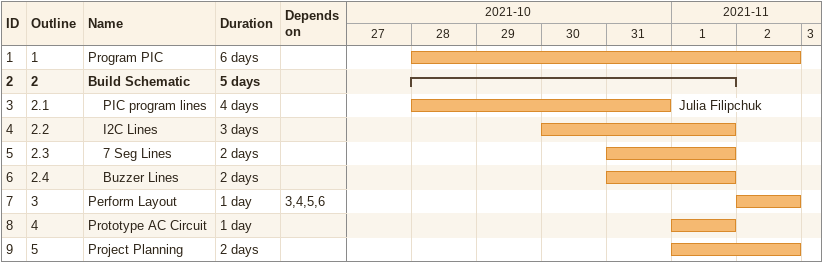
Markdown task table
| ID | WBS | Task | Duration | Start | Finish | Predecessors | Resources |
|---|---|---|---|---|---|---|---|
| 1 | 1 | Program PIC | 6d | 2021-10-28 | 2021-11-02 |  |  |
| 2 | 2 | **Build Schematic** | 5d | 2021-10-28 | 2021-11-01 |  |  |
| 3 | 2.1 | PIC program lines | 4d | 2021-10-28 | 2021-10-31 |  | Julia Filipchuk |
| 4 | 2.2 | I2C Lines | 3d | 2021-10-30 | 2021-11-01 |  |  |
| 5 | 2.3 | 7 Seg Lines | 2d | 2021-10-31 | 2021-11-01 |  |  |
| 6 | 2.4 | Buzzer Lines | 2d | 2021-10-31 | 2021-11-01 |  |  |
| 7 | 3 | Perform Layout | 1d | 2021-11-02 | 2021-11-02 | 3, 4, 5, 6 |  |
| 8 | 4 | Prototype AC Circuit | 1d | 2021-11-01 | 2021-11-01 |  |  |
| 9 | 5 | Project Planning | 2d | 2021-11-01 | 2021-11-02 |  |  |
